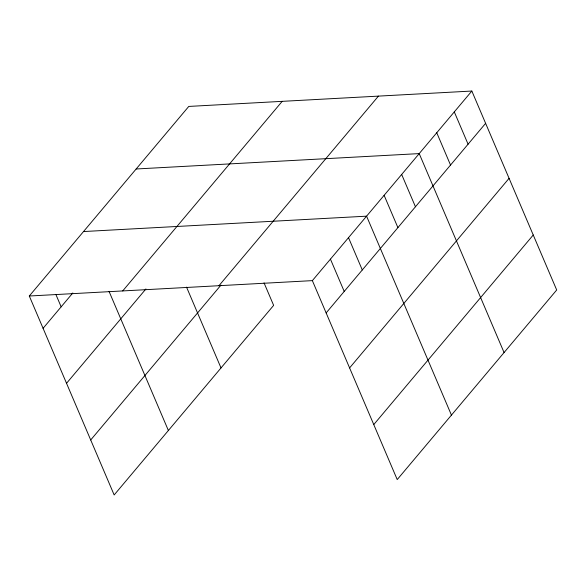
<?xml version="1.0" encoding="UTF-8"?>
<svg xmlns="http://www.w3.org/2000/svg" width="586" height="586" viewBox="0 0 586 586"><rect width="100%" height="100%" fill="white"/><g stroke="black" fill="none" stroke-linecap="round" stroke-linejoin="round"><path stroke-width="0.88" d="M264.044 282.877L273.64 305.372L114.16 494.958L29.3 296.011L188.78 106.425L471.84 91.042L556.7 289.989L397.22 479.575L312.36 280.628L471.84 91.042M43.078 328.314L72.818 292.963M122.708 290.934L282.188 101.349M66.533 383.303L145.907 288.957M218.952 285.704L378.431 96.119M90.705 439.969L220.944 285.14M326.138 312.931L485.618 123.346M349.593 367.927L509.073 178.342M373.765 424.586L533.245 235.001M136.15 168.988L419.21 153.605L504.07 352.552M83.52 231.551L366.58 216.168L451.447 415.122M29.3 296.011L312.36 280.628M454.297 111.897L468.075 144.2M436.753 132.751L450.531 165.054M401.666 174.46L415.445 206.763M384.123 195.314L397.909 227.617M348.509 237.652L362.287 269.956M330.438 259.137L344.216 291.447M186.538 287.111L221.01 367.935M109.033 291.352L168.38 430.498M55.853 294.399L61.156 306.822"/></g></svg>
